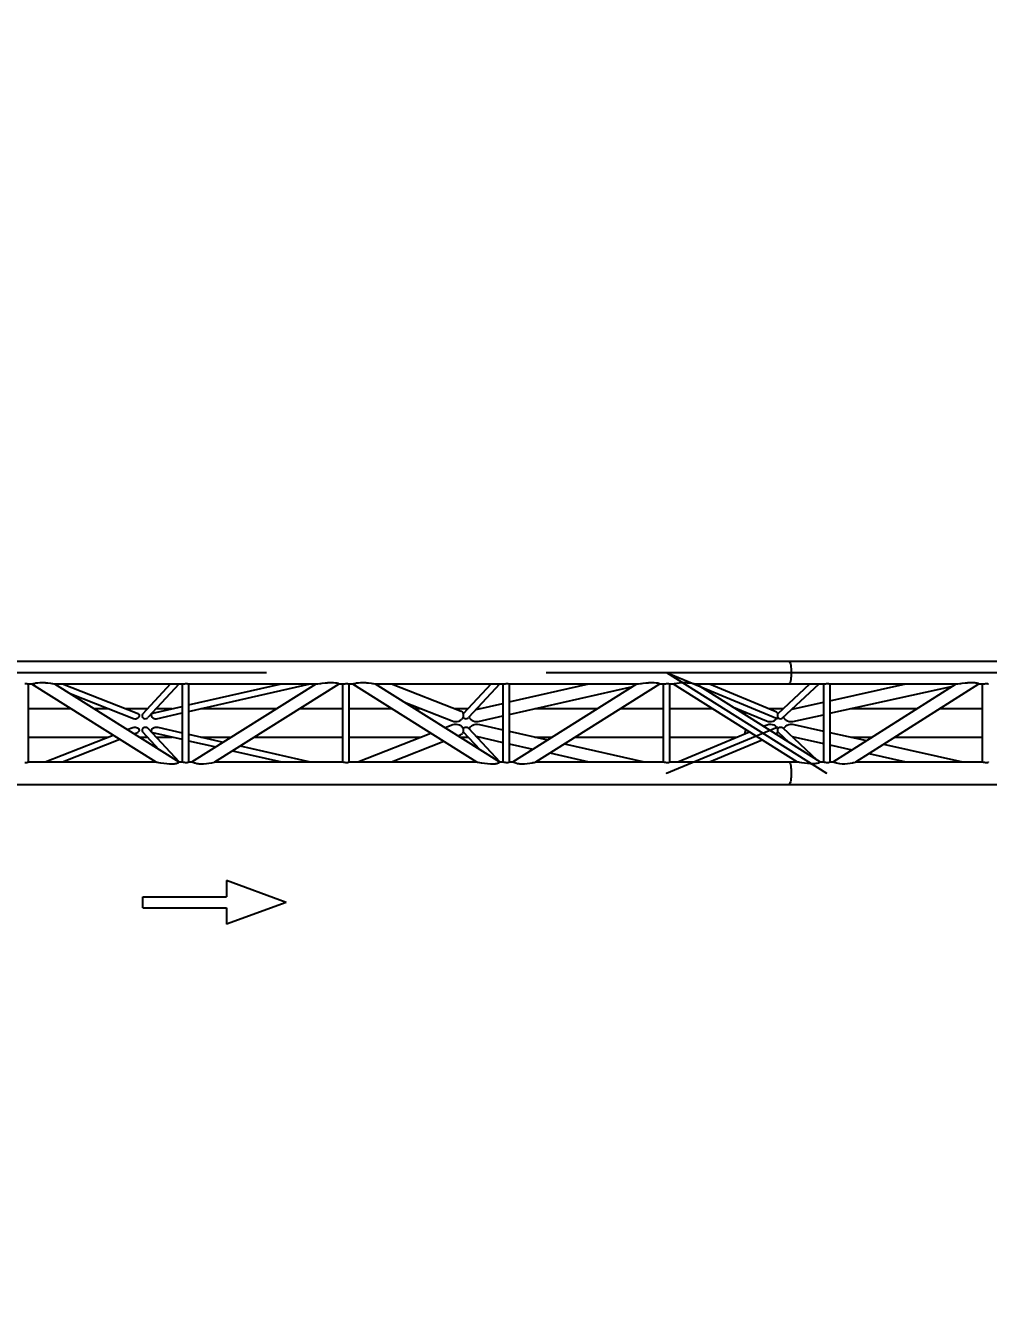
# Model space of a CAD drawing. Header units: millimetres. Extents: x 150209.93 to 150215.05, y 136675.65 to 136679.93.
# Drawn here: x 150214.1946 to 150214.5391, y 136676.9328 to 136677.3883 of the extents above; entities that cross this region are included whole.
import ezdxf

# ---------------------------------------------------------------- set-up
doc = ezdxf.new("R2010")
doc.units = ezdxf.units.MM
doc.header["$LTSCALE"] = 0.25
doc.linetypes.add('CENTER', pattern=[50.8, 31.75, -6.35, 6.35, -6.35])
doc.linetypes.add('XKITLINE00', pattern=[0])
doc.styles.add('ROMANS', font='romans.shx')
doc.dimstyles.new('MD300', dxfattribs={"dimtxt": 2.5, "dimasz": 2.5, "dimexe": 1, "dimexo": 1, "dimgap": 0.5, "dimtad": 1, "dimdec": 1, "dimlfac": 50, "dimrnd": 0.5, "dimdsep": 46, "dimtxsty": 'ROMANS', "dimcen": 1, "dimclrd": 146, "dimclre": 146, "dimclrt": 30, "dimadec": 1, "dimazin": 2, "dimtfac": 1, "dimtdec": 1, "dimtmove": 0, "dimatfit": 1, "dimfxl": 1, "dimtolj": 1, "dimtzin": 0, "dimlwd": -1, "dimlwe": -1, "dimarcsym": 0})

# ---------------------------------------------------------------- blocks, each defined once
blk = doc.blocks.new('çatıı')
at = {"color": 8, "linetype": 'XKITLINE00'}
for p, q in [((26261.4, 7650.6), (27695.3, 7650.6)), ((27695.3, 7650.6), (27696.1, 7650.3)), ((27695.3, 7650.6), (28893.5, 7650.6)), ((27695.3, 7650.6), (27696.1, 7650.3)), ((27696.1, 7650.3), (27696.9, 7649.4)), ((27696.1, 7650.3), (27696.9, 7649.4)), ((27696.9, 7649.4), (27697.6, 7647.9)), ((27696.9, 7649.4), (27697.6, 7647.9)), ((27697.6, 7647.9), (27698.2, 7645.8)), ((27697.6, 7647.9), (27698.2, 7645.8)), ((27698.2, 7645.8), (27698.8, 7643.3)), ((27698.8, 7643.3), (27699.2, 7640.4)), ((27699.2, 7640.4), (27699.5, 7637.2)), ((27699.5, 7637.2), (27699.7, 7633.8)), ((27699.7, 7633.8), (27699.8, 7630.3)), ((27699.8, 7630.3), (27699.7, 7626.7)), ((26329.5, 7610.4), (26331.2, 7610.5)), ((26331.2, 7610.5), (26332.8, 7610.4)), ((26332.8, 7610.4), (26334.1, 7610.2)), ((26334.1, 7610.2), (26334.5, 7610)), ((26334.5, 7610), (26334.9, 7610)), ((26334.9, 7610), (26335.2, 7609.9)), ((26335, 7610), (26342.1, 7610)), ((26335.2, 7609.9), (26335.2, 7470.5)), ((26341.3, 7610), (26341.5, 7609.9)), ((26341.3, 7610), (26563.4, 7470.6)), ((26341.5, 7609.9), (26342.5, 7610)), ((26341.5, 7609.9), (26341.5, 7609.9)), ((26342.5, 7610), (26342.8, 7610)), ((26342.8, 7610), (26344, 7610.4)), ((26344, 7610.4), (26345.8, 7610.7)), ((26345.8, 7610.7), (26346.2, 7610.9)), ((26346.2, 7610.9), (26348.8, 7611.6)), ((26348.8, 7611.6), (26352.3, 7612.1)), ((26352.3, 7612.1), (26356.2, 7612.5)), ((26356.2, 7612.5), (26360.7, 7612.5)), ((26360.7, 7612.5), (26365.6, 7612.2)), ((26365.6, 7612.2), (26367, 7612.1)), ((26367, 7612.1), (26370.4, 7611.8)), ((26370.4, 7611.8), (26374.9, 7611.2)), ((26374.9, 7611.2), (26377.2, 7610.7)), ((26377.2, 7610.7), (26378.6, 7610.6)), ((26378.6, 7610.6), (26381.2, 7610.1)), ((26381.2, 7610.1), (26381.6, 7610)), ((26381.6, 7610), (26382.4, 7610)), ((26382.1, 7610), (26611.6, 7610)), ((26382.4, 7610), (26604.7, 7470.4)), ((26396.7, 7610), (26530.3, 7557.5)), ((26589.7, 7610), (26539.5, 7556)), ((26605.1, 7610), (26549.1, 7549.6)), ((26610.6, 7610), (26610.6, 7470.6)), ((26610.7, 7610), (26610.8, 7609.9)), ((26610.8, 7609.9), (26611.6, 7610)), ((26610.8, 7609.9), (26610.8, 7609.9)), ((26611.1, 7610), (26611.1, 7609.9)), ((26611.6, 7610), (26612.7, 7610)), ((26612.7, 7610), (26612.9, 7610.1)), ((26612.9, 7610.1), (26614.5, 7610.3)), ((26614.5, 7610.3), (26616.3, 7610.4)), ((26616.3, 7610.4), (26618, 7610.5)), ((26618, 7610.5), (26619.6, 7610.4)), ((26619.6, 7610.4), (26620.9, 7610.2)), ((26620.9, 7610.2), (26621.3, 7610)), ((26621.3, 7610), (26621.7, 7610)), ((26621.7, 7610), (26622, 7609.9)), ((26621.8, 7610), (26851.6, 7610)), ((26622, 7572.3), (26788, 7610)), ((26622, 7560.7), (26839.2, 7610)), ((26622, 7609.9), (26622, 7470.5)), ((26628.1, 7470.6), (26850.2, 7610)), ((26669, 7470.5), (26891.2, 7609.9)), ((26850.3, 7610), (26850.4, 7609.9)), ((26850.4, 7609.9), (26851, 7610)), ((26851, 7610), (26852.7, 7610)), ((26852.7, 7610), (26853.1, 7610.1)), ((26853.1, 7610.1), (26856.6, 7610.6)), ((26856.6, 7610.6), (26858.6, 7610.7)), ((26858.6, 7610.7), (26861.1, 7611.1)), ((26861.1, 7611.1), (26866.1, 7611.7)), ((26866.1, 7611.7), (26870.1, 7612.1)), ((26870.1, 7612.1), (26871.3, 7612.2)), ((26871.3, 7612.2), (26876.4, 7612.5)), ((26876.4, 7612.5), (26880.9, 7612.5)), ((26880.9, 7612.5), (26884.5, 7612.1)), ((26884.5, 7612.1), (26887.4, 7611.6)), ((26884.5, 7612.1), (26884.5, 7612.1)), ((26887.4, 7611.6), (26889.4, 7611)), ((26889.4, 7611), (26889.6, 7610.7)), ((26889.6, 7610.7), (26890.7, 7610.4)), ((26890.7, 7610.4), (26891, 7610)), ((26891, 7610), (26891.2, 7610)), ((26891.2, 7610), (26898.4, 7610)), ((26891.2, 7610), (26891.2, 7609.9)), ((26897.4, 7610), (26897.4, 7470.6)), ((26897.5, 7610), (26897.5, 7609.9)), ((26897.6, 7609.9), (26898.4, 7610)), ((26897.5, 7609.9), (26897.6, 7609.9)), ((26897.9, 7610), (26897.9, 7609.9)), ((26898.4, 7610), (26899.5, 7610)), ((26899.5, 7610), (26899.7, 7610.1)), ((26899.7, 7610.1), (26901.3, 7610.3)), ((26901.3, 7610.3), (26903.1, 7610.4)), ((26903.1, 7610.4), (26904.8, 7610.5)), ((26904.8, 7610.5), (26906.4, 7610.4)), ((26906.4, 7610.4), (26907.7, 7610.2)), ((26907.7, 7610.2), (26908.1, 7610)), ((26908.1, 7610), (26908.5, 7610)), ((26908.5, 7610), (26908.8, 7609.9)), ((26908.6, 7610), (26915.6, 7610)), ((26908.8, 7609.9), (26908.8, 7470.5)), ((26914.9, 7610), (26915.1, 7609.9)), ((26914.9, 7610), (27137, 7470.6)), ((26915.1, 7609.9), (26916.1, 7610)), ((26915.1, 7609.9), (26915.1, 7609.9)), ((26916.1, 7610), (26916.4, 7610)), ((26916.4, 7610), (26917.6, 7610.4)), ((26917.6, 7610.4), (26919.4, 7610.8)), ((26919.4, 7610.8), (26919.7, 7610.9)), ((26919.7, 7610.9), (26922.4, 7611.6)), ((26922.4, 7611.6), (26925.8, 7612.1)), ((26925.8, 7612.1), (26929.7, 7612.5)), ((26929.7, 7612.5), (26934.2, 7612.6)), ((26934.2, 7612.6), (26939.1, 7612.3)), ((26939.1, 7612.3), (26940.6, 7612.1)), ((26940.6, 7612.1), (26944, 7611.8)), ((26944, 7611.8), (26948.4, 7611.2)), ((26948.4, 7611.2), (26950.8, 7610.8)), ((26950.8, 7610.8), (26952.2, 7610.6)), ((26952.2, 7610.6), (26954.8, 7610.1)), ((26954.8, 7610.1), (26955.1, 7610)), ((26955.1, 7610), (26955.9, 7610)), ((26955.8, 7610), (27185.2, 7610)), ((26955.9, 7610), (27178.3, 7470.4)), ((26984.7, 7610), (27109.4, 7561)), ((27163.2, 7610), (27113.3, 7556.2)), ((27178.7, 7610), (27122.7, 7549.7)), ((27184.2, 7610), (27184.2, 7470.6)), ((27184.3, 7610), (27184.3, 7609.9)), ((27184.3, 7609.9), (27184.4, 7609.9)), ((27184.4, 7609.9), (27185.2, 7610)), ((27184.7, 7610), (27184.7, 7609.9)), ((27185.2, 7610), (27186.3, 7610)), ((27186.3, 7610), (27186.5, 7610.1)), ((27186.5, 7610.1), (27188.1, 7610.3)), ((27188.1, 7610.3), (27189.9, 7610.5)), ((27189.9, 7610.5), (27191.6, 7610.5)), ((27191.6, 7610.5), (27193.2, 7610.4)), ((27193.2, 7610.4), (27194.5, 7610.2)), ((27194.5, 7610.2), (27194.9, 7610)), ((27194.9, 7610), (27195.3, 7610)), ((27195.3, 7610), (27195.6, 7609.9)), ((27195.4, 7610), (27425.1, 7610)), ((27195.6, 7577.7), (27338, 7610)), ((27195.6, 7609.9), (27195.6, 7470.5)), ((27201.7, 7470.6), (27423.8, 7610)), ((27242.7, 7470.5), (27464.8, 7609.9)), ((27423.9, 7610), (27424, 7609.9)), ((27424, 7609.9), (27424.6, 7610)), ((27424.6, 7610), (27426.3, 7610)), ((27426.3, 7610), (27426.8, 7610.1)), ((27426.8, 7610.1), (27430.3, 7610.6)), ((27430.3, 7610.6), (27432.2, 7610.8)), ((27432.2, 7610.8), (27434.7, 7611.2)), ((27434.7, 7611.2), (27439.8, 7611.8)), ((27439.8, 7611.8), (27443.6, 7612.1)), ((27443.6, 7612.1), (27445, 7612.2)), ((27445, 7612.2), (27450.1, 7612.6)), ((27450.1, 7612.6), (27454.5, 7612.5)), ((27454.5, 7612.5), (27458.1, 7612.1)), ((27458.1, 7612.1), (27461.1, 7611.6)), ((27461.1, 7611.6), (27463, 7611)), ((27463, 7611), (27463.2, 7610.8)), ((27463.2, 7610.8), (27464.3, 7610.4)), ((27464.3, 7610.4), (27464.6, 7610)), ((27464.6, 7610), (27464.8, 7610)), ((27464.8, 7610), (27472, 7610)), ((27464.8, 7610), (27464.8, 7609.9)), ((27470.9, 7610), (27470.9, 7470.6)), ((27471.1, 7610), (27471.1, 7609.9)), ((27471.1, 7609.9), (27471.2, 7609.9)), ((27471.2, 7609.9), (27472, 7610)), ((27471.4, 7610), (27471.5, 7609.9)), ((27472, 7610), (27473.1, 7610)), ((27473.1, 7610), (27473.3, 7610.1)), ((27473.3, 7610.1), (27474.9, 7610.3)), ((27474.9, 7610.3), (27476.6, 7610.5)), ((27476.6, 7610.5), (27478.4, 7610.5)), ((27478.4, 7610.5), (27480, 7610.4)), ((27480, 7610.4), (27481.3, 7610.2)), ((27481.3, 7610.2), (27481.7, 7610)), ((27481.7, 7610), (27482.1, 7610)), ((27482.1, 7610), (27482.3, 7609.9)), ((27482.2, 7610), (27489.3, 7610)), ((27482.3, 7609.9), (27482.3, 7470.5)), ((27488.4, 7610), (27710.1, 7470.6)), ((27488.5, 7610), (27488.6, 7609.9)), ((27488.6, 7609.9), (27489.7, 7610)), ((27488.6, 7609.9), (27488.6, 7609.9)), ((27489.7, 7610), (27489.9, 7610)), ((27489.9, 7610), (27491.2, 7610.4)), ((27491.2, 7610.4), (27492.9, 7610.7)), ((27492.9, 7610.7), (27493.3, 7610.9)), ((27493.3, 7610.9), (27496, 7611.5)), ((27496, 7611.5), (27499.5, 7612)), ((27499.5, 7612), (27503.4, 7612.4)), ((27503.4, 7612.4), (27507.9, 7612.5)), ((27507.9, 7612.5), (27512.8, 7612.2)), ((27512.8, 7612.2), (27514.1, 7612)), ((27514.1, 7612), (27517.6, 7611.7)), ((27517.6, 7611.7), (27522.1, 7611.1)), ((27522.1, 7611.1), (27524.2, 7610.7)), ((27524.2, 7610.7), (27525.8, 7610.5)), ((27525.8, 7610.5), (27528.4, 7610.1)), ((27528.4, 7610.1), (27528.6, 7610)), ((27528.6, 7610), (27529.5, 7610)), ((27529.1, 7610), (27695.3, 7610)), ((27529.5, 7610), (27751.3, 7470.5)), ((27553.8, 7610), (27671.2, 7561)), ((27676.3, 7557.1), (27732.9, 7610)), ((27683.7, 7548.5), (27749.4, 7610)), ((27695.3, 7610), (27696.1, 7610.3)), ((27695.3, 7610), (27696.1, 7610.3)), ((27695.3, 7610), (27758.2, 7610)), ((27696.9, 7611.2), (27696.1, 7610.3)), ((27696.9, 7611.2), (27696.1, 7610.3)), ((27697.6, 7612.7), (27696.9, 7611.2)), ((27697.6, 7612.7), (27696.9, 7611.2)), ((27698.2, 7614.7), (27697.6, 7612.7)), ((27698.2, 7614.7), (27697.6, 7612.7)), ((27698.8, 7617.2), (27698.2, 7614.7)), ((27699.2, 7620.1), (27698.8, 7617.2)), ((27699.5, 7623.3), (27699.2, 7620.1)), ((27699.7, 7626.7), (27699.5, 7623.3)), ((27757.2, 7610), (27757.2, 7470.6)), ((27757.3, 7610), (27757.4, 7609.9)), ((27757.4, 7609.9), (27758.2, 7610)), ((27757.4, 7609.9), (27757.4, 7609.9)), ((27757.7, 7610), (27757.7, 7609.9)), ((27758.2, 7610), (27759.4, 7610)), ((27759.4, 7610), (27759.5, 7610.1)), ((27759.5, 7610.1), (27761.1, 7610.3)), ((27761.1, 7610.3), (27762.9, 7610.5)), ((27762.9, 7610.5), (27764.6, 7610.5)), ((27764.6, 7610.5), (27766.2, 7610.4)), ((27766.2, 7610.4), (27767.5, 7610.2)), ((27767.5, 7610.2), (27768, 7610)), ((27768, 7610), (27768.3, 7610)), ((27768.3, 7610), (27768.6, 7610)), ((27768.5, 7610), (27995.9, 7610)), ((27768.6, 7579.8), (27904.9, 7610)), ((27768.6, 7610), (27768.6, 7470.5)), ((27774.6, 7470.6), (27994.6, 7610)), ((27815.2, 7470.5), (28035.3, 7609.9)), ((27994.7, 7610), (27994.8, 7609.9)), ((27994.8, 7609.9), (27995.4, 7610)), ((27995.4, 7610), (27997.2, 7610)), ((27997.2, 7610), (27997.5, 7610.1)), ((27997.5, 7610.1), (28001, 7610.6)), ((28001, 7610.6), (28003.2, 7610.8)), ((28003.2, 7610.8), (28005.4, 7611.2)), ((28005.4, 7611.2), (28010.5, 7611.8)), ((28010.5, 7611.8), (28014.6, 7612.1)), ((28014.6, 7612.1), (28015.7, 7612.3)), ((28015.7, 7612.3), (28020.8, 7612.6)), ((28020.8, 7612.6), (28025.2, 7612.6)), ((28025.2, 7612.6), (28028.8, 7612.2)), ((28028.8, 7612.2), (28029, 7612.1)), ((28029, 7612.1), (28031.7, 7611.7)), ((28031.7, 7611.7), (28033.7, 7611.1)), ((28033.7, 7611.1), (28033.9, 7610.8)), ((28033.9, 7610.8), (28034.9, 7610.5)), ((28034.9, 7610.5), (28035.3, 7610)), ((28035.3, 7610), (28042.4, 7610)), ((28035.3, 7610), (28035.3, 7609.9)), ((28035.3, 7610), (28035.3, 7610)), ((28041.3, 7610), (28041.3, 7470.6)), ((28041.4, 7610), (28041.5, 7609.9)), ((28041.5, 7609.9), (28041.6, 7609.9)), ((28041.6, 7609.9), (28042.4, 7610)), ((28041.8, 7610), (28041.9, 7609.9)), ((28042.4, 7610), (28043.6, 7610)), ((28043.6, 7610), (28043.7, 7610.1)), ((28043.7, 7610.1), (28045.2, 7610.3)), ((28045.2, 7610.3), (28047, 7610.5)), ((28047, 7610.5), (28048.8, 7610.5)), ((28048.8, 7610.5), (28050.4, 7610.4)), ((28050.4, 7610.4), (28051.6, 7610.2)), ((28051.6, 7610.2), (28052.1, 7610)), ((28052.1, 7610), (28052.4, 7610)), ((28052.4, 7610), (28052.7, 7610)), ((26410.2, 7592.5), (26523.5, 7548)), ((27195.6, 7555.3), (27416.6, 7605.5)), ((27768.6, 7557.4), (27988.5, 7606.1)), ((26335.2, 7565.7), (26411.9, 7565.7)), ((26452.9, 7565.7), (26478.5, 7565.7)), ((26509.5, 7565.7), (26548.5, 7565.7)), ((26558.2, 7557.8), (26610.6, 7569.7)), ((26564, 7565.7), (26592.9, 7565.7)), ((26644.1, 7565.7), (26779.6, 7565.7)), ((26820.7, 7565.7), (26897.4, 7565.7)), ((26908.8, 7565.7), (26985.5, 7565.7)), ((27007.9, 7577.4), (27093.3, 7543.8)), ((27026.5, 7565.7), (27037.7, 7565.7)), ((27097.5, 7565.7), (27122.1, 7565.7)), ((27109.4, 7561), (27111.3, 7559.9)), ((27136.2, 7564.2), (27184.2, 7575.1)), ((27137.6, 7565.7), (27142.8, 7565.7)), ((27241.3, 7565.7), (27353.2, 7565.7)), ((27394.2, 7565.7), (27470.9, 7565.7)), ((27482.3, 7565.7), (27558.9, 7565.7)), ((27593.4, 7569.8), (27655.4, 7543.9)), ((27599.9, 7565.7), (27603.2, 7565.7)), ((27660.1, 7565.7), (27685.5, 7565.7)), ((27671.2, 7561), (27673.1, 7559.9)), ((27701.1, 7564.8), (27757.2, 7577.2)), ((27702, 7565.7), (27704.9, 7565.7)), ((27805.8, 7565.7), (27924.6, 7565.7)), ((27965.4, 7565.7), (28041.3, 7565.7)), ((26523.5, 7548), (26525.7, 7547.6)), ((26525.7, 7547.6), (26527.9, 7547.7)), ((26527.9, 7547.7), (26530, 7548.4)), ((26530, 7548.4), (26531.7, 7549.5)), ((26530.3, 7557.5), (26531.9, 7556.8)), ((26532, 7549.9), (26531.7, 7549.5)), ((26531.9, 7556.8), (26532, 7556.7)), ((26532, 7556.7), (26533.1, 7555.6)), ((26532.9, 7550.9), (26532, 7549.9)), ((26533.6, 7552.5), (26532.9, 7550.9)), ((26533.1, 7555.6), (26533.7, 7554.1)), ((26533.7, 7554.1), (26533.6, 7553.4)), ((26533.6, 7553.4), (26533.6, 7552.5)), ((26538.9, 7554.7), (26538.8, 7553.4)), ((26538.8, 7553.4), (26538.8, 7553.1)), ((26538.8, 7553.1), (26539.2, 7551.5)), ((26539.5, 7556), (26538.9, 7554.7)), ((26539.2, 7551.5), (26540.1, 7550)), ((26540.1, 7550), (26540.2, 7549.9)), ((26540.2, 7549.9), (26541.3, 7548.8)), ((26541.3, 7548.8), (26542.9, 7547.9)), ((26542.9, 7547.9), (26544.6, 7547.6)), ((26544.6, 7547.6), (26546.3, 7547.8)), ((26546.3, 7547.8), (26547.9, 7548.5)), ((26547.9, 7548.5), (26549.1, 7549.6)), ((26555.4, 7556.4), (26554.8, 7555.1)), ((26554.8, 7555.1), (26554.9, 7553.6)), ((26554.9, 7553.6), (26555, 7553.4)), ((26555, 7553.4), (26555.5, 7552)), ((26555.4, 7556.4), (26555.7, 7556.7)), ((26555.5, 7552), (26556.7, 7550.4)), ((26555.7, 7556.7), (26556.5, 7557.3)), ((26556.5, 7557.3), (26558.2, 7557.8)), ((26556.7, 7550.4), (26557.5, 7549.9)), ((26557.5, 7549.9), (26558.3, 7549.1)), ((26558.3, 7549.1), (26560.3, 7548.1)), ((26560.3, 7548.1), (26562.5, 7547.6)), ((26562.5, 7547.6), (26564.7, 7547.7)), ((26564.7, 7547.7), (26610.6, 7558.1)), ((27093.3, 7543.8), (27096.2, 7542.9)), ((27096.2, 7542.9), (27099.3, 7542.5)), ((27099.3, 7542.5), (27102.4, 7542.6)), ((27102.4, 7542.6), (27105.3, 7543.2)), ((27105.3, 7543.2), (27107.9, 7544.4)), ((27107.9, 7544.4), (27110, 7546)), ((27110.1, 7546), (27110, 7546)), ((27111.8, 7547.9), (27110.1, 7546)), ((27111.3, 7559.9), (27111.6, 7559.5)), ((27111.6, 7559.5), (27112.7, 7558.4)), ((27112.9, 7549.9), (27111.8, 7547.9)), ((27112.7, 7558.4), (27113.5, 7556.7)), ((27112.9, 7555.1), (27112.8, 7553.6)), ((27112.8, 7553.6), (27112.8, 7553.4)), ((27112.8, 7553.4), (27113, 7551.8)), ((27113.1, 7555.5), (27112.9, 7555.1)), ((27113, 7550.1), (27112.9, 7549.9)), ((27113, 7551.8), (27113.3, 7550.7)), ((27113.3, 7550.8), (27113, 7550.1)), ((27113.3, 7556.2), (27113.1, 7555.5)), ((27113.3, 7550.7), (27113.3, 7550.5)), ((27113.3, 7550.5), (27113.7, 7550)), ((27113.5, 7556.7), (27113.6, 7556.6)), ((27113.6, 7556.6), (27113.6, 7556.5)), ((27113.7, 7550), (27113.8, 7549.9)), ((27113.8, 7549.9), (27114.9, 7548.8)), ((27114.9, 7548.8), (27116.5, 7547.9)), ((27116.5, 7547.9), (27118.2, 7547.6)), ((27118.2, 7547.6), (27119.9, 7547.8)), ((27119.9, 7547.8), (27121.5, 7548.5)), ((27121.5, 7548.5), (27122.7, 7549.7)), ((27123.4, 7550.4), (27123.8, 7549.9)), ((27123.8, 7549.9), (27124.4, 7548.8)), ((27124.4, 7548.8), (27126.2, 7546.8)), ((27126.2, 7546.8), (27127.2, 7546.1)), ((27127.2, 7546.1), (27128.4, 7545.1)), ((27128.4, 7545.1), (27130.9, 7543.7)), ((27130.9, 7543.7), (27133.7, 7542.8)), ((27133.7, 7542.8), (27136.7, 7542.4)), ((27136.7, 7542.4), (27139.8, 7542.6)), ((27139.8, 7542.6), (27184.2, 7552.7)), ((27616.1, 7560.3), (27616.7, 7558.2)), ((27616.1, 7560.3), (27616.7, 7558.2)), ((27616.7, 7558.2), (27617.2, 7555.2)), ((27616.7, 7558.2), (27617.2, 7555.2)), ((27617.2, 7555.2), (27617.3, 7554.7)), ((27617.2, 7555.2), (27617.3, 7554.7)), ((27655.4, 7543.9), (27658.3, 7542.9)), ((27658.3, 7542.9), (27661.4, 7542.5)), ((27661.4, 7542.5), (27664.4, 7542.6)), ((27664.4, 7542.6), (27667.3, 7543.3)), ((27667.3, 7543.3), (27669.9, 7544.5)), ((27669.9, 7544.5), (27672, 7546.1)), ((27672.1, 7546.1), (27672, 7546.1)), ((27673.8, 7548), (27672.1, 7546.1)), ((27673.1, 7559.9), (27673.4, 7559.6)), ((27673.4, 7559.6), (27674.5, 7558.4)), ((27674.8, 7549.9), (27673.8, 7548)), ((27674.5, 7558.4), (27675.3, 7556.8)), ((27675, 7550.1), (27674.8, 7549.9)), ((27675, 7555.1), (27674.9, 7553.5)), ((27674.9, 7553.5), (27675, 7553.3)), ((27675.2, 7555.4), (27675, 7555.1)), ((27675, 7553.3), (27675.1, 7551.7)), ((27675.3, 7551.1), (27675, 7550.1)), ((27675.1, 7551.7), (27675.4, 7550.8)), ((27675.4, 7556.2), (27675.2, 7555.4)), ((27675.3, 7556.8), (27675.4, 7556.6)), ((27675.4, 7556.6), (27675.5, 7556.3)), ((27675.4, 7550.8), (27675.9, 7550)), ((27675.5, 7556.4), (27675.9, 7556.7)), ((27675.9, 7556.7), (27676.3, 7557.1)), ((27675.9, 7550), (27676, 7549.9)), ((27676, 7549.9), (27677.1, 7548.8)), ((27676.3, 7557.1), (27676.4, 7557.1)), ((27677.1, 7548.8), (27678.7, 7547.9)), ((27678.7, 7547.9), (27680.4, 7547.6)), ((27680.4, 7547.6), (27682.1, 7547.8)), ((27682.1, 7547.8), (27683.7, 7548.5)), ((27685.7, 7550.4), (27686.1, 7550)), ((27686.1, 7550), (27686.7, 7548.9)), ((27686.7, 7548.9), (27688.5, 7546.8)), ((27688.5, 7546.8), (27689.5, 7546.2)), ((27689.5, 7546.2), (27690.7, 7545.1)), ((27690.7, 7545.1), (27693.3, 7543.7)), ((27693.3, 7543.7), (27696.2, 7542.9)), ((27696.2, 7542.9), (27699.2, 7542.5)), ((27699.2, 7542.5), (27702.3, 7542.7)), ((27702.3, 7542.7), (27757.2, 7554.9)), ((26365.6, 7470.6), (26487.3, 7518.4)), ((26512.5, 7528.3), (26522.5, 7532.2)), ((26522.5, 7532.2), (26524.7, 7532.7)), ((26524.5, 7520.7), (26530.5, 7523.1)), ((26524.7, 7532.7), (26526.9, 7532.8)), ((26526.9, 7532.8), (26529.1, 7532.2)), ((26529.1, 7532.2), (26530.9, 7531.3)), ((26530.5, 7523.1), (26531.6, 7523.7)), ((26530.9, 7531.3), (26531.6, 7530.5)), ((26531.6, 7530.5), (26532.3, 7529.9)), ((26531.6, 7523.7), (26532, 7524)), ((26533.1, 7525.3), (26532, 7524)), ((26532.3, 7529.9), (26533.2, 7528.4)), ((26533.4, 7526.7), (26533.1, 7525.3)), ((26533.2, 7528.4), (26533.4, 7527)), ((26533.4, 7527), (26533.4, 7526.7)), ((26539.3, 7528.9), (26538.9, 7527.3)), ((26538.9, 7527.3), (26538.9, 7527)), ((26538.9, 7527), (26539, 7525.7)), ((26539, 7525.7), (26539.7, 7524.4)), ((26540.2, 7530.4), (26539.3, 7528.9)), ((26539.7, 7524.4), (26569, 7492.8)), ((26540.2, 7530.4), (26540.3, 7530.5)), ((26540.3, 7530.5), (26541.5, 7531.7)), ((26541.5, 7531.7), (26543, 7532.5)), ((26543, 7532.5), (26544.8, 7532.8)), ((26544.8, 7532.8), (26546.5, 7532.6)), ((26546.5, 7532.6), (26548, 7531.9)), ((26548, 7531.9), (26549.2, 7530.8)), ((26549.2, 7530.8), (26605.1, 7470.6)), ((26555.5, 7527), (26555.3, 7526.4)), ((26555.3, 7526.4), (26555.3, 7525)), ((26555.3, 7525), (26556.1, 7523.8)), ((26555.8, 7528), (26555.5, 7527)), ((26556.9, 7529.6), (26555.8, 7528)), ((26556.1, 7523.8), (26557.3, 7523)), ((26556.9, 7529.6), (26558, 7530.5)), ((26557.3, 7523), (26610.6, 7510.9)), ((26558.4, 7531), (26558, 7530.5)), ((26558.4, 7531), (26560.3, 7532.1)), ((26560.3, 7532.1), (26562.5, 7532.7)), ((26562.5, 7532.7), (26564.8, 7532.8)), ((26564.8, 7532.8), (26566.9, 7532.4)), ((26566.9, 7532.4), (26610.6, 7522.5)), ((26622, 7519.9), (26684.1, 7505.8)), ((26924.9, 7470.6), (27055.4, 7521.8)), ((27080.6, 7531.7), (27094.3, 7537.1)), ((27094.3, 7537.1), (27097.3, 7537.8)), ((27097.3, 7537.8), (27100.5, 7538)), ((27100.5, 7538), (27103.5, 7537.6)), ((27103.5, 7537.6), (27106.3, 7536.7)), ((27103.6, 7517.3), (27108.1, 7519.1)), ((27106.3, 7536.7), (27108.7, 7535.3)), ((27108.1, 7519.1), (27110.3, 7520)), ((27108.7, 7535.3), (27109.7, 7534.3)), ((27109.7, 7534.3), (27110.7, 7533.5)), ((27110.3, 7520), (27111.4, 7520.9)), ((27110.7, 7533.5), (27112.2, 7531.5)), ((27111.4, 7520.9), (27111.9, 7521.3)), ((27113, 7523), (27111.9, 7521.3)), ((27112.2, 7531.5), (27112.6, 7530.5)), ((27112.6, 7530.5), (27113.2, 7529.4)), ((27112.9, 7527.2), (27112.8, 7526.9)), ((27112.8, 7526.9), (27112.9, 7525.4)), ((27113, 7528.8), (27112.9, 7527.2)), ((27112.9, 7525.4), (27113.1, 7525)), ((27113.2, 7529.5), (27113, 7528.8)), ((27113.2, 7523.7), (27113, 7523)), ((27113.1, 7525), (27113.3, 7524.3)), ((27113.8, 7530.4), (27113.2, 7529.5)), ((27113.4, 7524.2), (27113.2, 7523.7)), ((27113.3, 7524.3), (27142.6, 7492.8)), ((27113.8, 7530.4), (27113.9, 7530.5)), ((27113.9, 7530.5), (27115.1, 7531.7)), ((27115.1, 7531.7), (27116.6, 7532.5)), ((27116.6, 7532.5), (27118.4, 7532.8)), ((27118.4, 7532.8), (27120.1, 7532.6)), ((27120.1, 7532.6), (27121.6, 7531.9)), ((27121.6, 7531.9), (27122.8, 7530.8)), ((27122.8, 7530.8), (27178.7, 7470.6)), ((27124.1, 7530.6), (27123.7, 7529.8)), ((27125.7, 7532.7), (27124.1, 7530.6)), ((27125.7, 7532.7), (27127.6, 7534.4)), ((27127.8, 7534.6), (27127.6, 7534.4)), ((27127.8, 7534.6), (27130.1, 7536.1)), ((27130.1, 7536.1), (27132.8, 7537.3)), ((27132.8, 7537.3), (27135.8, 7537.9)), ((27135.8, 7537.9), (27138.9, 7537.9)), ((27136.2, 7516.3), (27184.2, 7505.4)), ((27138.9, 7537.9), (27142, 7537.5)), ((27142, 7537.5), (27184.2, 7527.9)), ((27195.6, 7525.3), (27264.1, 7509.7)), ((27497, 7470.6), (27625.2, 7524)), ((27616.7, 7522.3), (27616.1, 7520.2)), ((27616.7, 7522.3), (27616.1, 7520.2)), ((27617.2, 7525.3), (27616.7, 7522.3)), ((27617.2, 7525.3), (27616.7, 7522.3)), ((27617.7, 7528.7), (27617.2, 7525.3)), ((27617.7, 7528.7), (27617.2, 7525.3)), ((27649.8, 7534.3), (27656.5, 7537)), ((27656.5, 7537), (27659.5, 7537.7)), ((27659.5, 7537.7), (27662.6, 7537.9)), ((27662.6, 7537.9), (27665.6, 7537.5)), ((27665.6, 7537.5), (27668.3, 7536.6)), ((27668.3, 7536.6), (27670.7, 7535.2)), ((27670.7, 7535.2), (27671.7, 7534.3)), ((27671.7, 7534.3), (27672.7, 7533.5)), ((27672.3, 7520.1), (27673.2, 7520.9)), ((27672.7, 7533.5), (27674.2, 7531.4)), ((27673.2, 7520.9), (27673.7, 7521.3)), ((27674.9, 7522.9), (27673.7, 7521.3)), ((27674.2, 7531.4), (27674.6, 7530.5)), ((27674.6, 7530.5), (27675.2, 7529.2)), ((27675.1, 7523.7), (27674.9, 7522.9)), ((27675.2, 7528.9), (27675, 7527.2)), ((27675, 7527.2), (27675, 7527)), ((27675, 7527), (27675, 7525.5)), ((27675, 7525.5), (27675.2, 7525.1)), ((27675.4, 7524.4), (27675.1, 7523.7)), ((27675.2, 7529.2), (27675.2, 7529.1)), ((27675.3, 7529.2), (27675.2, 7528.9)), ((27675.2, 7525.1), (27675.4, 7524.4)), ((27676, 7530.4), (27675.3, 7529.2)), ((27675.4, 7524.3), (27676, 7523.7)), ((27676, 7530.4), (27676.1, 7530.5)), ((27676, 7523.7), (27676.4, 7523.4)), ((27676.1, 7530.5), (27677.3, 7531.7)), ((27676.4, 7523.4), (27695.4, 7505.6)), ((27676.4, 7523.4), (27676.5, 7523.3)), ((27677.3, 7531.7), (27678.9, 7532.5)), ((27678.9, 7532.5), (27680.6, 7532.8)), ((27680.6, 7532.8), (27682.3, 7532.6)), ((27682.3, 7532.6), (27683.8, 7531.9)), ((27683.8, 7531.9), (27746, 7473.8)), ((27686.3, 7530.5), (27686, 7529.9)), ((27686.4, 7530.5), (27686.3, 7530.5)), ((27688, 7532.7), (27686.4, 7530.5)), ((27688, 7532.7), (27689.8, 7534.3)), ((27690.1, 7534.5), (27689.8, 7534.3)), ((27690.1, 7534.5), (27692.5, 7536.1)), ((27692.5, 7536.1), (27695.2, 7537.2)), ((27695.2, 7537.2), (27698.3, 7537.8)), ((27698.3, 7537.8), (27701.4, 7537.8)), ((27701.1, 7515.7), (27757.2, 7503.3)), ((27701.4, 7537.8), (27704.5, 7537.4)), ((27704.5, 7537.4), (27757.2, 7525.7)), ((27768.6, 7523.2), (27834.5, 7508.6)), ((26335.2, 7514.9), (26478.4, 7514.9)), ((26396.8, 7470.6), (26499.3, 7510.8)), ((26533.9, 7514.9), (26548.5, 7514.9)), ((26564, 7514.9), (26592.9, 7514.9)), ((26622, 7508.3), (26670.6, 7497.2)), ((26644, 7514.9), (26698.7, 7514.9)), ((26714.3, 7498.9), (26839.2, 7470.6)), ((26739.7, 7514.9), (26897.4, 7514.9)), ((26908.8, 7514.9), (27037.7, 7514.9)), ((26984.6, 7470.6), (27078.4, 7507.4)), ((27107.5, 7514.9), (27122.1, 7514.9)), ((27137.6, 7514.9), (27142.6, 7514.9)), ((27195.6, 7502.9), (27237.8, 7493.3)), ((27241.5, 7514.9), (27272.2, 7514.9)), ((27294.2, 7502.9), (27436.7, 7470.6)), ((27313.3, 7514.9), (27470.9, 7514.9)), ((27482.3, 7514.9), (27603.3, 7514.9)), ((27553.7, 7470.6), (27647.7, 7509.8)), ((27680.6, 7514.9), (27685.5, 7514.9)), ((27702, 7514.9), (27704.8, 7514.9)), ((27768.6, 7500.7), (27808.3, 7492)), ((27806, 7514.9), (27844.4, 7514.9)), ((27864.7, 7501.9), (28006, 7470.6)), ((27885.2, 7514.9), (28041.3, 7514.9)), ((26332.8, 7469.6), (26334.1, 7469.9)), ((26334.1, 7469.9), (26334.5, 7470.1)), ((26334.5, 7470.1), (26334.9, 7470.2)), ((26334.9, 7470.2), (26335.2, 7470.5)), ((26335.2, 7470.6), (26563.5, 7470.6)), ((26563.4, 7470.6), (26563.4, 7470.6)), ((26563.4, 7470.6), (26563.6, 7470.5)), ((26563.4, 7470.6), (26563.5, 7470.6)), ((26563.6, 7470.5), (26565.3, 7470.2)), ((26565.3, 7470.2), (26565.7, 7470.1)), ((26565.7, 7470.1), (26568.5, 7469.5)), ((26603.8, 7469.3), (26604.5, 7470)), ((26604.4, 7470.6), (26610.8, 7470.6)), ((26604.7, 7470.4), (26604.4, 7470.1)), ((26604.4, 7470.1), (26604.5, 7470)), ((26610.6, 7470.6), (26610.7, 7470.6)), ((26610.6, 7470.6), (26610.8, 7470.6)), ((26610.8, 7470.6), (26610.8, 7470.6)), ((26610.8, 7470.6), (26611.6, 7470.3)), ((26611.6, 7470.3), (26612.7, 7470.1)), ((26612.7, 7470.1), (26612.9, 7470.1)), ((26612.9, 7470.1), (26614.5, 7469.7)), ((26614.5, 7469.7), (26616.3, 7469.5)), ((26619.6, 7469.6), (26620.9, 7469.9)), ((26620.9, 7469.9), (26621.3, 7470.1)), ((26621.3, 7470.1), (26621.7, 7470.2)), ((26621.7, 7470.2), (26622, 7470.5)), ((26622, 7470.6), (26628.6, 7470.6)), ((26628.1, 7470.6), (26628.1, 7470.6)), ((26628.1, 7470.6), (26628.5, 7470.6)), ((26628.5, 7470.6), (26628.7, 7470.4)), ((26628.7, 7470.4), (26629.8, 7470.1)), ((26629.8, 7470.1), (26629.9, 7470)), ((26629.9, 7470), (26631.6, 7469.3)), ((26666.1, 7469.5), (26668.2, 7470.1)), ((26668.2, 7470.1), (26668.4, 7470.2)), ((26668.4, 7470.2), (26669, 7470.5)), ((26669.1, 7470.6), (26897.6, 7470.6)), ((26700.7, 7490.4), (26788.1, 7470.6)), ((26897.4, 7470.6), (26897.5, 7470.6)), ((26897.4, 7470.6), (26897.5, 7470.6)), ((26897.5, 7470.6), (26897.6, 7470.6)), ((26897.6, 7470.6), (26898.4, 7470.3)), ((26898.4, 7470.3), (26899.5, 7470.1)), ((26899.5, 7470.1), (26899.7, 7470.1)), ((26899.7, 7470.1), (26901.3, 7469.7)), ((26901.3, 7469.7), (26903.1, 7469.5)), ((26906.4, 7469.6), (26907.7, 7469.9)), ((26907.7, 7469.9), (26908.1, 7470.1)), ((26908.1, 7470.1), (26908.5, 7470.2)), ((26908.5, 7470.2), (26908.8, 7470.5)), ((26908.8, 7470.6), (27137.1, 7470.6)), ((27137, 7470.6), (27137, 7470.6)), ((27137, 7470.6), (27137.2, 7470.5)), ((27137, 7470.6), (27137.1, 7470.6)), ((27137.2, 7470.5), (27138.9, 7470.2)), ((27138.9, 7470.2), (27139.3, 7470.1)), ((27139.3, 7470.1), (27142.1, 7469.5)), ((27177.3, 7469.3), (27178.1, 7470)), ((27178, 7470.6), (27184.4, 7470.6)), ((27178, 7470.1), (27178.3, 7470.4)), ((27178, 7470.1), (27178.1, 7470)), ((27184.2, 7470.6), (27184.3, 7470.6)), ((27184.2, 7470.6), (27184.3, 7470.6)), ((27184.3, 7470.6), (27184.4, 7470.6)), ((27184.4, 7470.6), (27185.2, 7470.3)), ((27185.2, 7470.3), (27186.3, 7470.1)), ((27186.3, 7470.1), (27186.5, 7470.1)), ((27186.5, 7470.1), (27188.1, 7469.7)), ((27188.1, 7469.7), (27189.9, 7469.5)), ((27193.2, 7469.6), (27194.5, 7469.9)), ((27194.5, 7469.9), (27194.9, 7470.1)), ((27194.9, 7470.1), (27195.3, 7470.2)), ((27195.3, 7470.2), (27195.6, 7470.5)), ((27195.6, 7470.6), (27202.2, 7470.6)), ((27201.7, 7470.6), (27201.7, 7470.6)), ((27201.7, 7470.6), (27202.1, 7470.6)), ((27202.1, 7470.6), (27202.3, 7470.4)), ((27202.3, 7470.4), (27203.4, 7470.2)), ((27203.4, 7470.2), (27203.5, 7470)), ((27203.5, 7470), (27205.2, 7469.3)), ((27239.8, 7469.5), (27241.8, 7470.2)), ((27241.8, 7470.2), (27242, 7470.2)), ((27242, 7470.2), (27242.7, 7470.5)), ((27242.7, 7470.6), (27471.2, 7470.6)), ((27268, 7486.4), (27337.8, 7470.6)), ((27470.9, 7470.6), (27471.1, 7470.6)), ((27470.9, 7470.6), (27471.1, 7470.6)), ((27471.1, 7470.6), (27471.2, 7470.6)), ((27471.2, 7470.6), (27472, 7470.3)), ((27472, 7470.3), (27473.1, 7470.2)), ((27473.1, 7470.2), (27473.3, 7470.1)), ((27473.3, 7470.1), (27474.9, 7469.7)), ((27474.9, 7469.7), (27476.6, 7469.5)), ((27480, 7469.6), (27481.3, 7469.9)), ((27481.3, 7469.9), (27481.7, 7470.2)), ((27481.7, 7470.2), (27482.1, 7470.2)), ((27482.1, 7470.2), (27482.3, 7470.5)), ((27482.3, 7470.6), (27695.3, 7470.6)), ((27695.3, 7470.6), (27696.1, 7470.3)), ((27695.3, 7470.6), (27710.6, 7470.6)), ((27695.3, 7470.6), (27696.1, 7470.3)), ((27696.1, 7470.3), (27696.9, 7469.4)), ((27696.1, 7470.3), (27696.9, 7469.4)), ((27710, 7470.7), (27710.1, 7470.6)), ((27710, 7470.7), (27710.1, 7470.7)), ((27710.1, 7470.7), (27711.6, 7470.4)), ((27711.6, 7470.4), (27712.6, 7470.3)), ((27712.6, 7470.3), (27714.5, 7470)), ((27714.5, 7470), (27718.3, 7469.4)), ((27750.1, 7469.5), (27751, 7470)), ((27751, 7470.3), (27751.3, 7470.5)), ((27751, 7470.3), (27751, 7470)), ((27751.1, 7470.6), (27757.5, 7470.6)), ((27757.2, 7470.6), (27757.4, 7470.7)), ((27757.2, 7470.6), (27757.2, 7470.6)), ((27757.4, 7470.7), (27757.4, 7470.6)), ((27757.4, 7470.6), (27758.2, 7470.4)), ((27758.2, 7470.4), (27759.4, 7470.2)), ((27759.4, 7470.2), (27759.5, 7470.1)), ((27759.5, 7470.1), (27761.1, 7469.8)), ((27761.1, 7469.8), (27762.9, 7469.5)), ((27766.2, 7469.6), (27767.5, 7469.9)), ((27767.5, 7469.9), (27768, 7470.2)), ((27768, 7470.2), (27768.3, 7470.2)), ((27768.3, 7470.2), (27768.6, 7470.5)), ((27768.6, 7470.6), (27775.1, 7470.6)), ((27774.6, 7470.6), (27775, 7470.7)), ((27774.6, 7470.6), (27774.6, 7470.6)), ((27775, 7470.7), (27775.2, 7470.5)), ((27775.2, 7470.5), (27776.4, 7470.2)), ((27776.4, 7470.2), (27776.5, 7470.1)), ((27776.5, 7470.1), (27778.2, 7469.4)), ((27812.4, 7469.5), (27814.5, 7470.2)), ((27814.5, 7470.2), (27814.6, 7470.2)), ((27814.6, 7470.2), (27815.2, 7470.5)), ((27815.3, 7470.6), (28041.7, 7470.6)), ((27838.5, 7485.3), (27904.8, 7470.6)), ((28041.3, 7470.6), (28041.5, 7470.7)), ((28041.5, 7470.7), (28041.6, 7470.6)), ((28041.6, 7470.6), (28042.4, 7470.4)), ((28042.4, 7470.4), (28043.6, 7470.2)), ((28043.6, 7470.2), (28043.7, 7470.2)), ((28043.7, 7470.2), (28045.2, 7469.8)), ((28045.2, 7469.8), (28047, 7469.6)), ((28050.4, 7469.6), (28051.6, 7469.9)), ((28051.6, 7469.9), (28052.1, 7470.2)), ((28052.1, 7470.2), (28052.4, 7470.2)), ((28052.4, 7470.2), (28052.7, 7470.5)), ((26329.5, 7469.5), (26331.2, 7469.4)), ((26331.2, 7469.4), (26332.8, 7469.6)), ((26568.5, 7469.5), (26571.6, 7469)), ((26571.6, 7469), (26572.7, 7468.7)), ((26572.7, 7468.7), (26577.7, 7467.9)), ((26577.7, 7467.9), (26582.9, 7467.3)), ((26582.9, 7467.3), (26588.2, 7466.8)), ((26588.2, 7466.8), (26592.9, 7466.8)), ((26592.9, 7466.8), (26596.8, 7467.1)), ((26596.8, 7467.1), (26597.6, 7467.3)), ((26597.6, 7467.3), (26600, 7467.7)), ((26600, 7467.7), (26602.3, 7468.5)), ((26602.3, 7468.5), (26603, 7469)), ((26603, 7469), (26603.8, 7469.3)), ((26616.3, 7469.5), (26618, 7469.4)), ((26618, 7469.4), (26619.6, 7469.6)), ((26631.6, 7469.3), (26632.8, 7469)), ((26632.8, 7469), (26633.8, 7468.5)), ((26633.8, 7468.5), (26636.7, 7467.7)), ((26636.7, 7467.7), (26639.5, 7467.4)), ((26639.5, 7467.4), (26640.3, 7467.2)), ((26640.3, 7467.2), (26644.3, 7466.8)), ((26644.3, 7466.8), (26648.9, 7466.9)), ((26648.9, 7466.9), (26653.9, 7467.4)), ((26653.9, 7467.4), (26658.5, 7467.9)), ((26658.5, 7467.9), (26662.8, 7468.8)), ((26662.8, 7468.8), (26663.8, 7469)), ((26663.8, 7469), (26666.1, 7469.5)), ((26903.1, 7469.5), (26904.8, 7469.5)), ((26904.8, 7469.5), (26906.4, 7469.6)), ((27142.1, 7469.5), (27145.2, 7469)), ((27145.2, 7469), (27146.2, 7468.8)), ((27146.2, 7468.8), (27151.2, 7468)), ((27151.2, 7468), (27156.4, 7467.4)), ((27156.4, 7467.4), (27161.7, 7466.9)), ((27161.7, 7466.9), (27166.4, 7466.8)), ((27166.4, 7466.8), (27170.3, 7467.2)), ((27170.3, 7467.2), (27171.2, 7467.4)), ((27171.2, 7467.4), (27173.5, 7467.7)), ((27173.5, 7467.7), (27175.8, 7468.5)), ((27175.8, 7468.5), (27176.5, 7469)), ((27176.5, 7469), (27177.3, 7469.3)), ((27189.9, 7469.5), (27191.6, 7469.5)), ((27191.6, 7469.5), (27193.2, 7469.6)), ((27205.2, 7469.3), (27206.4, 7469.1)), ((27206.4, 7469.1), (27207.5, 7468.5)), ((27207.5, 7468.5), (27210.3, 7467.8)), ((27210.3, 7467.8), (27213.1, 7467.4)), ((27213.1, 7467.4), (27213.9, 7467.2)), ((27213.9, 7467.2), (27218, 7466.9)), ((27218, 7466.9), (27222.6, 7466.9)), ((27222.6, 7466.9), (27227.6, 7467.4)), ((27227.6, 7467.4), (27232.2, 7468)), ((27232.2, 7468), (27236.5, 7468.8)), ((27236.5, 7468.8), (27237.4, 7469.1)), ((27237.4, 7469.1), (27239.8, 7469.5)), ((27476.6, 7469.5), (27478.4, 7469.5)), ((27478.4, 7469.5), (27480, 7469.6)), ((27696.9, 7469.4), (27697.6, 7467.9)), ((27696.9, 7469.4), (27697.6, 7467.9)), ((27697.6, 7467.9), (27698.2, 7465.8)), ((27697.6, 7467.9), (27698.2, 7465.8)), ((27698.2, 7465.8), (27698.7, 7463.3)), ((27698.7, 7463.3), (27699.2, 7460.4)), ((27699.2, 7460.4), (27699.5, 7457.2)), ((27699.5, 7457.2), (27699.7, 7453.8)), ((27699.7, 7453.8), (27699.8, 7450.3)), ((27699.8, 7450.3), (27699.7, 7446.7)), ((27718.3, 7469.4), (27718.4, 7469.4)), ((27718.4, 7469.4), (27723.3, 7468.6)), ((27723.3, 7468.6), (27728.5, 7468)), ((27728.5, 7468), (27730.2, 7467.9)), ((27730.2, 7467.9), (27733.8, 7467.5)), ((27733.8, 7467.5), (27738.6, 7467.3)), ((27738.6, 7467.3), (27742.8, 7467.6)), ((27742.8, 7467.6), (27744.4, 7467.9)), ((27744.4, 7467.9), (27746, 7468.1)), ((27746, 7468.1), (27748.5, 7468.7)), ((27748.5, 7468.7), (27749.8, 7469.4)), ((27749.8, 7469.4), (27750.1, 7469.5)), ((27762.9, 7469.5), (27764.6, 7469.5)), ((27764.6, 7469.5), (27766.2, 7469.6)), ((27778.2, 7469.4), (27779.5, 7469.1)), ((27779.5, 7469.1), (27780.4, 7468.6)), ((27780.4, 7468.6), (27783.3, 7467.9)), ((27783.3, 7467.9), (27786.2, 7467.5)), ((27786.2, 7467.5), (27786.8, 7467.3)), ((27786.8, 7467.3), (27790.8, 7466.9)), ((27790.8, 7466.9), (27795.4, 7467)), ((27795.4, 7467), (27800.3, 7467.4)), ((27800.3, 7467.4), (27800.5, 7467.5)), ((27800.5, 7467.5), (27804.9, 7468)), ((27804.9, 7468), (27809.1, 7468.8)), ((27809.1, 7468.8), (27810.2, 7469.1)), ((27810.2, 7469.1), (27812.4, 7469.5)), ((28047, 7469.6), (28048.8, 7469.5)), ((28048.8, 7469.5), (28050.4, 7469.6)), ((26261.4, 7430), (27695.3, 7430)), ((27695.3, 7430), (27696.1, 7430.3)), ((27695.3, 7430), (27696.1, 7430.3)), ((27695.3, 7430), (28863.8, 7430)), ((27696.9, 7431.2), (27696.1, 7430.3)), ((27696.9, 7431.2), (27696.1, 7430.3)), ((27697.6, 7432.7), (27696.9, 7431.2)), ((27697.6, 7432.7), (27696.9, 7431.2)), ((27698.2, 7434.7), (27697.6, 7432.7)), ((27698.2, 7434.7), (27697.6, 7432.7)), ((27698.7, 7437.2), (27698.2, 7434.7)), ((27699.2, 7440.1), (27698.7, 7437.2)), ((27699.5, 7443.3), (27699.2, 7440.1)), ((27699.7, 7446.7), (27699.5, 7443.3))]:
    blk.add_line(p, q, dxfattribs=at)
at = {"color": 8, "linetype": 'CENTER'}
for p, q in [((26261.4, 7630.3), (27695.3, 7630.3)), ((27476.6, 7630.3), (27674.6, 7547.8)), ((27476.6, 7630.3), (27762.9, 7450.3)), ((27695.3, 7630.3), (28916, 7630.3)), ((27476.6, 7450.3), (27674.6, 7532.8))]:
    blk.add_line(p, q, dxfattribs=at)
at = {"color": 1}
for p, q in [((26796.4, 7219.2), (26689.9, 7258.1)), ((26689.9, 7258.1), (26689.9, 7228.8)), ((26540.2, 7228.8), (26689.9, 7228.8)), ((26540.2, 7209.6), (26540.2, 7228.8)), ((26796.4, 7219.2), (26689.9, 7180.3)), ((26540.2, 7209.6), (26689.9, 7209.6)), ((26689.9, 7209.6), (26689.9, 7180.3))]:
    blk.add_line(p, q, dxfattribs=at)
at = {"color": 8, "linetype": 'XKITLINE00'}
for centre in [(27476.6, 7630.3), (27476.6, 7630.3), (27695.3, 7630.3), (27695.3, 7630.3), (27674.6, 7547.8), (27674.6, 7532.8), (27476.6, 7450.3), (27762.9, 7450.3)]:
    blk.add_circle(centre, 0.05, dxfattribs=at)
blk = doc.blocks.new('*D8')
at = {"color": 146, "transparency": 16777216}
for p, q in [((150214.91743, 136678.24692), (150215.05387, 136678.24692)), ((150214.05387, 136678.21692), (150214.05387, 136677.37684)), ((150214.91743, 136677.34684), (150215.05387, 136677.34684))]:
    blk.add_line(p, q, dxfattribs=at)
for points in [[(150214.04887, 136678.21692), (150214.05887, 136678.21692), (150214.05387, 136678.24692)], [(150214.04887, 136677.37684), (150214.05887, 136677.37684), (150214.05387, 136677.34684)]]:
    blk.add_solid(points, dxfattribs=at)
at = {"layer": 'DEFPOINTS', "color": 0, "transparency": 16777216}
for p in [(150213.91743, 136678.24692), (150213.91743, 136677.34684), (150214.05387, 136677.34684)]:
    blk.add_point(p, dxfattribs=at)
at = {"color": 30, "transparency": 16777216, "insert": (150214.02887, 136677.79688), "char_height": 0.03, "attachment_point": 5, "rotation": 90, "style": 'ROMANS'}
blk.add_mtext('\\A1;45', dxfattribs=at)
blk = doc.blocks.new('*D9')
at = {"color": 146, "transparency": 16777216}
for p, q in [((150214.91743, 136677.34684), (150215.05387, 136677.34684)), ((150214.05387, 136677.31684), (150214.05387, 136676.69678)), ((150214.91743, 136676.66678), (150215.05387, 136676.66678))]:
    blk.add_line(p, q, dxfattribs=at)
for points in [[(150214.04887, 136677.31684), (150214.05887, 136677.31684), (150214.05387, 136677.34684)], [(150214.04887, 136676.69678), (150214.05887, 136676.69678), (150214.05387, 136676.66678)]]:
    blk.add_solid(points, dxfattribs=at)
at = {"layer": 'DEFPOINTS', "color": 0, "transparency": 16777216}
for p in [(150213.91743, 136677.34684), (150213.91743, 136676.66678), (150214.05387, 136676.66678)]:
    blk.add_point(p, dxfattribs=at)
at = {"color": 30, "transparency": 16777216, "insert": (150214.02887, 136677.00681), "char_height": 0.03, "attachment_point": 5, "rotation": 90, "style": 'ROMANS'}
blk.add_mtext('\\A1;34', dxfattribs=at)

msp = doc.modelspace()

# ---------------------------------------------------------------- block references
at = {"xscale": 0.0002000170049888334, "yscale": 0.0002000170049888334, "zscale": 0.0002000170049888334}
msp.add_blockref('çatıı', (150208.92807, 136675.63059), dxfattribs=at)

# ---------------------------------------------------------------- dimensions: what is measured, and where the dimension line sits
for p1, p2, picture, middle in [((150213.91743, 136678.24692), (150213.91743, 136677.34684), '*D8', (150214.02887, 136677.79688)), ((150213.91743, 136677.34684), (150213.91743, 136676.66678), '*D9', (150214.02887, 136677.00681))]:
    dim = msp.add_aligned_dim(p1=p1, p2=p2, distance=0.13644, dimstyle='MD300', override={"dimtxt": 0.03, "dimasz": 0.03, "dimgap": 0.01})
    dim.commit()
    dim.dimension.update_dxf_attribs({"geometry": picture, "text_midpoint": middle})

doc.saveas('drawing.dxf')
